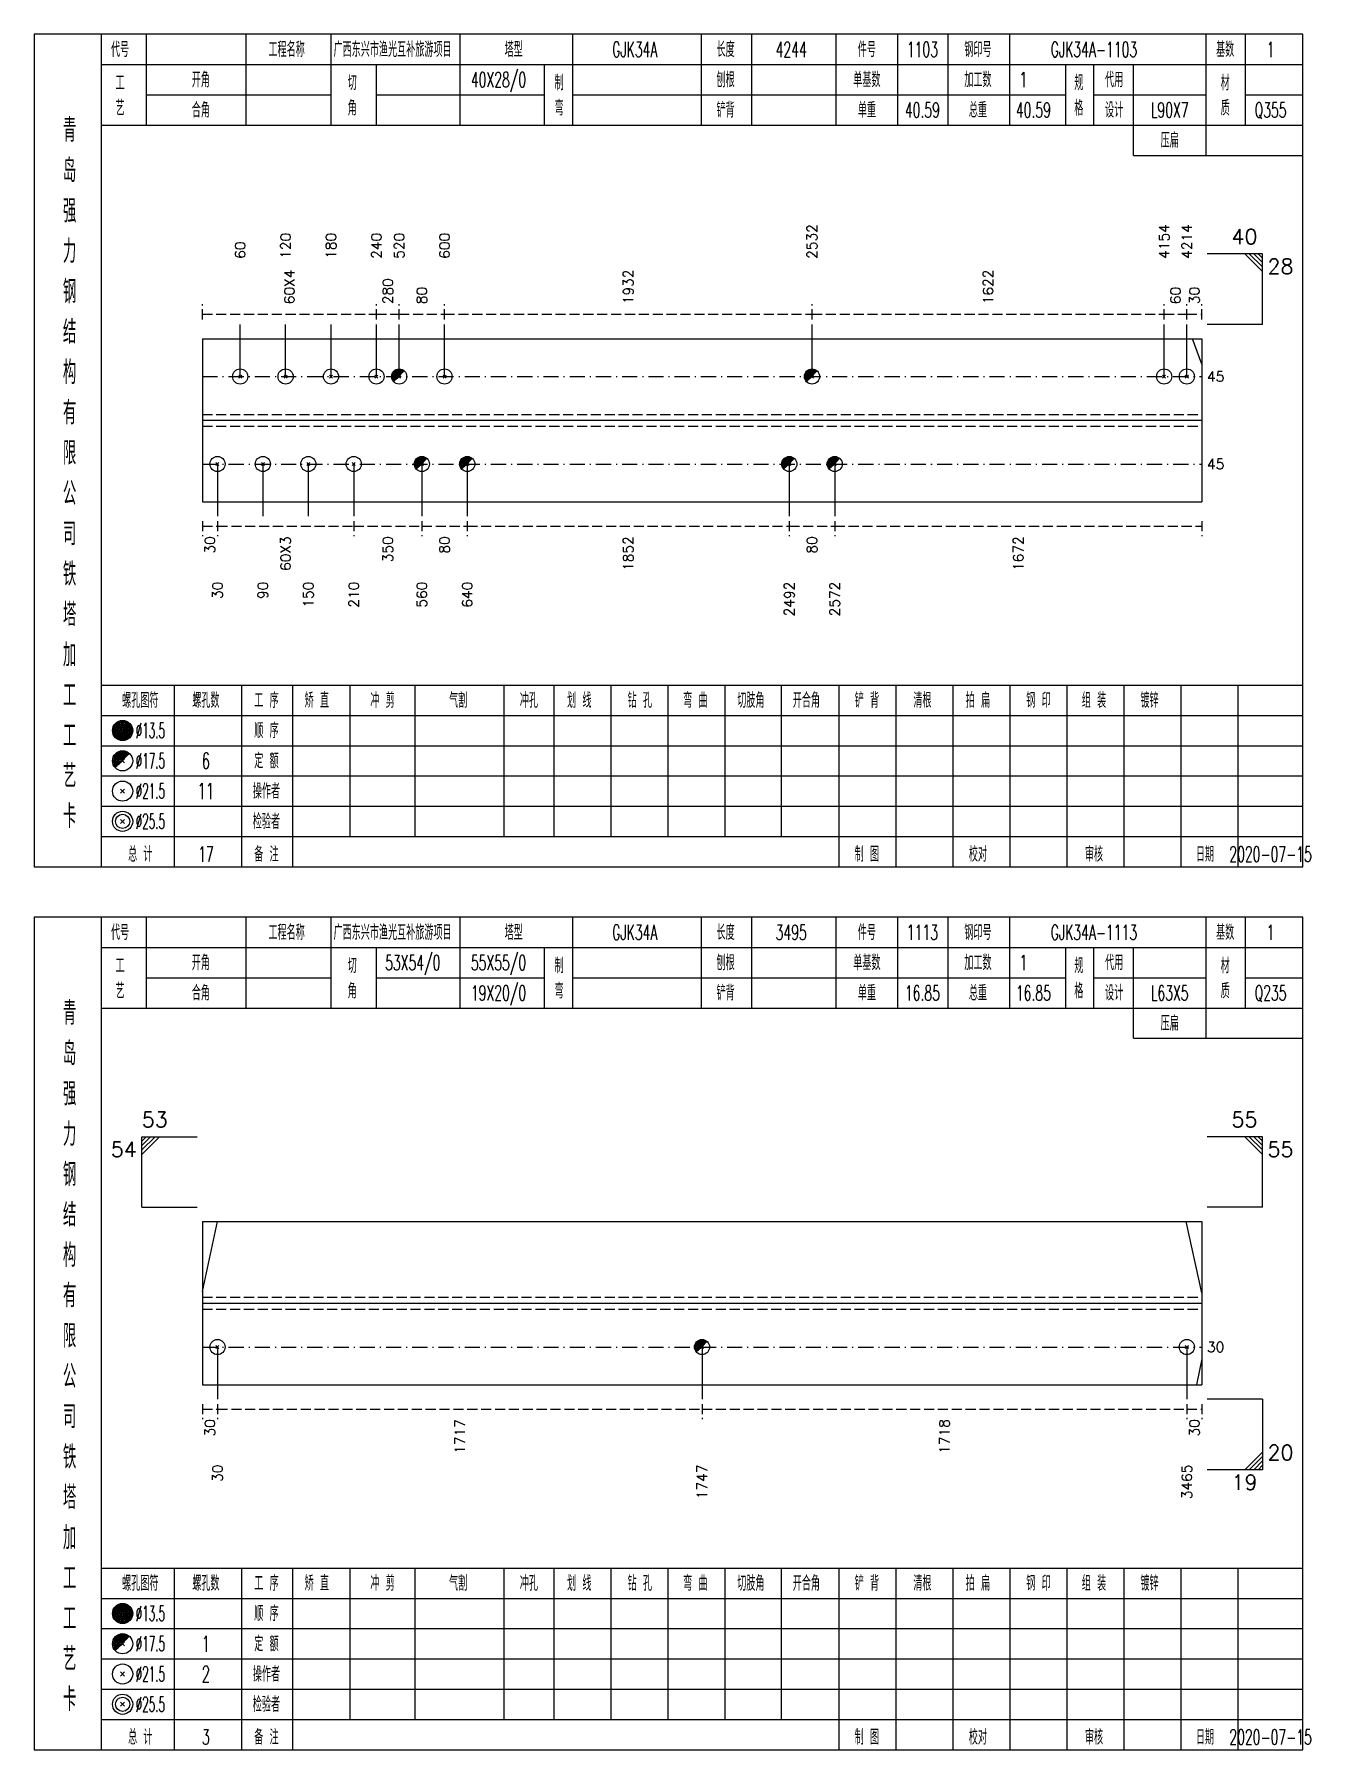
# Model space of a CAD drawing. Extents: x 0 to 2606, y -377 to 6479.
# Drawn here: x 1045.6 to 1298.5, y 1750 to 2090 of the extents above; entities that cross this region are included whole.
import ezdxf
from ezdxf.enums import TextEntityAlignment as Align

# ---------------------------------------------------------------- set-up
doc = ezdxf.new("R2010")
doc.units = 0
doc.header["$MEASUREMENT"] = 0
doc.linetypes.add('一点画线', pattern=[5.2, 3, -1, 0.2, -1])
doc.linetypes.add('虚线', pattern=[2.75, 2, -0.75])
doc.layers.get('0').update_dxf_attribs({"linetype": 'CONTINUOUS', "lineweight": 25})
doc.layers.add('1', color=7, linetype='CONTINUOUS', lineweight=25)
doc.layers.add('4', color=7, linetype='CONTINUOUS', lineweight=25)
doc.styles.get("Standard").update_dxf_attribs({"font": 'simplex.shx', "width": 0.7, "height": 3, "bigfont": 'gbhzfs.shx'})

msp = doc.modelspace()

# ---------------------------------------------------------------- linework, layer by layer
at = {"color": 7, "linetype": 'Continuous', "lineweight": 13}
for p, q in [((1289, 2046.5), (1278, 2046.5)), ((1285.5, 2046.5), (1289, 2043)), ((1286.38, 2046.5), (1289, 2043.88)), ((1287.25, 2046.5), (1289, 2044.75)), ((1288.12, 2046.5), (1289, 2045.62)), ((1289, 2032.5), (1289, 2046.5)), ((1086.4, 2022.17), (1086.4, 2032.5)), ((1095.4, 2022.17), (1095.4, 2032.5)), ((1104.4, 2022.17), (1104.4, 2032.5)), ((1113.4, 2022.17), (1113.4, 2032.5)), ((1117.9, 2022.17), (1117.9, 2032.5)), ((1126.9, 2022.17), (1126.9, 2032.5)), ((1199.72, 2022.17), (1199.72, 2032.5)), ((1269.5, 2022.17), (1269.5, 2032.5)), ((1274, 2022.17), (1274, 2032.5)), ((1289, 2032.5), (1278, 2032.5)), ((1277, 2024.64), (1275.13, 2029.67)), ((1086.1, 2021.87), (1086.7, 2022.47)), ((1086.7, 2021.87), (1086.1, 2022.47)), ((1095.1, 2021.87), (1095.7, 2022.47)), ((1095.7, 2021.87), (1095.1, 2022.47)), ((1104.1, 2021.87), (1104.7, 2022.47)), ((1104.7, 2021.87), (1104.1, 2022.47)), ((1113.1, 2021.87), (1113.7, 2022.47)), ((1113.7, 2021.87), (1113.1, 2022.47)), ((1126.6, 2021.87), (1127.2, 2022.47)), ((1127.2, 2021.87), (1126.6, 2022.47)), ((1269.2, 2021.87), (1269.8, 2022.47)), ((1269.8, 2021.87), (1269.2, 2022.47)), ((1273.7, 2021.87), (1274.3, 2022.47)), ((1274.3, 2021.87), (1273.7, 2022.47)), ((1081.9, 2004.83), (1081.9, 1994.5)), ((1090.9, 2004.83), (1090.9, 1994.5)), ((1099.9, 2004.83), (1099.9, 1994.5)), ((1108.9, 2004.83), (1108.9, 1994.5)), ((1122.4, 2004.83), (1122.4, 1994.5)), ((1131.4, 2004.83), (1131.4, 1994.5)), ((1195.22, 2004.83), (1195.22, 1994.5)), ((1204.22, 2004.83), (1204.22, 1994.5)), ((1066.9, 1871.5), (1077.9, 1871.5)), ((1066.9, 1857.5), (1066.9, 1871.5)), ((1067.78, 1871.5), (1066.9, 1870.62)), ((1068.65, 1871.5), (1066.9, 1869.75)), ((1069.53, 1871.5), (1066.9, 1868.88)), ((1070.4, 1871.5), (1066.9, 1868)), ((1289, 1871.5), (1278, 1871.5)), ((1285.5, 1871.5), (1289, 1868)), ((1286.38, 1871.5), (1289, 1868.88)), ((1287.25, 1871.5), (1289, 1869.75)), ((1288.12, 1871.5), (1289, 1870.62)), ((1289, 1857.5), (1289, 1871.5)), ((1066.9, 1857.5), (1077.9, 1857.5)), ((1289, 1857.5), (1278, 1857.5)), ((1078.9, 1840.81), (1081.9, 1854.69)), ((1277, 1840.56), (1273.88, 1854.69)), ((1081.9, 1829.81), (1081.9, 1819.5)), ((1177.92, 1829.81), (1177.92, 1819.5)), ((1274, 1829.81), (1274, 1819.5)), ((1277, 1827.45), (1275.92, 1822.31)), ((1289, 1819.5), (1278, 1819.5)), ((1289, 1819.5), (1289, 1805.5)), ((1285.5, 1805.5), (1289, 1809)), ((1289, 1805.5), (1278, 1805.5)), ((1286.38, 1805.5), (1289, 1808.12)), ((1287.25, 1805.5), (1289, 1807.25)), ((1288.12, 1805.5), (1289, 1806.38))]:
    msp.add_line(p, q, dxfattribs=at)
at = {"color": 8, "linetype": '虚线', "lineweight": 9}
for p, q in [((1078.9, 2033.5), (1078.9, 2036.5)), ((1078.9, 2034.5), (1113.4, 2034.5)), ((1113.4, 2033.5), (1113.4, 2036.5)), ((1113.4, 2033.5), (1113.4, 2036.5)), ((1113.4, 2034.5), (1117.9, 2034.5)), ((1117.9, 2033.5), (1117.9, 2036.5)), ((1117.9, 2033.5), (1117.9, 2036.5)), ((1117.9, 2034.5), (1126.9, 2034.5)), ((1126.9, 2033.5), (1126.9, 2036.5)), ((1126.9, 2033.5), (1126.9, 2036.5)), ((1126.9, 2034.5), (1199.72, 2034.5)), ((1199.72, 2033.5), (1199.72, 2036.5)), ((1199.72, 2033.5), (1199.72, 2036.5)), ((1199.72, 2034.5), (1269.5, 2034.5)), ((1269.5, 2033.5), (1269.5, 2036.5)), ((1269.5, 2033.5), (1269.5, 2036.5)), ((1269.5, 2034.5), (1274, 2034.5)), ((1274, 2033.5), (1274, 2036.5)), ((1274, 2033.5), (1274, 2036.5)), ((1274, 2034.5), (1277, 2034.5)), ((1277, 2033.5), (1277, 2036.5)), ((1078.9, 1993.5), (1078.9, 1990.5)), ((1078.9, 1992.5), (1081.9, 1992.5)), ((1081.9, 1993.5), (1081.9, 1990.5)), ((1081.9, 1993.5), (1081.9, 1990.5)), ((1081.9, 1992.5), (1108.9, 1992.5)), ((1108.9, 1993.5), (1108.9, 1990.5)), ((1108.9, 1993.5), (1108.9, 1990.5)), ((1108.9, 1992.5), (1122.4, 1992.5)), ((1122.4, 1993.5), (1122.4, 1990.5)), ((1122.4, 1993.5), (1122.4, 1990.5)), ((1122.4, 1992.5), (1131.4, 1992.5)), ((1131.4, 1993.5), (1131.4, 1990.5)), ((1131.4, 1993.5), (1131.4, 1990.5)), ((1131.4, 1992.5), (1195.22, 1992.5)), ((1195.22, 1993.5), (1195.22, 1990.5)), ((1195.22, 1993.5), (1195.22, 1990.5)), ((1195.22, 1992.5), (1204.22, 1992.5)), ((1204.22, 1993.5), (1204.22, 1990.5)), ((1204.22, 1993.5), (1204.22, 1990.5)), ((1204.22, 1992.5), (1277, 1992.5)), ((1277, 1993.5), (1277, 1990.5)), ((1078.9, 1818.5), (1078.9, 1815.5)), ((1078.9, 1817.5), (1081.9, 1817.5)), ((1081.9, 1818.5), (1081.9, 1815.5)), ((1081.9, 1818.5), (1081.9, 1815.5)), ((1081.9, 1817.5), (1177.92, 1817.5)), ((1177.92, 1818.5), (1177.92, 1815.5)), ((1177.92, 1818.5), (1177.92, 1815.5)), ((1177.92, 1817.5), (1274, 1817.5)), ((1274, 1818.5), (1274, 1815.5)), ((1274, 1818.5), (1274, 1815.5)), ((1274, 1817.5), (1277, 1817.5)), ((1277, 1818.5), (1277, 1815.5))]:
    msp.add_line(p, q, dxfattribs=at)
at = {"color": 7, "linetype": 'Continuous', "lineweight": 18}
for p, q in [((1078.9, 2029.67), (1078.9, 1997.33)), ((1078.9, 2029.67), (1277, 2029.67)), ((1277, 2029.67), (1277, 1997.33)), ((1078.9, 2013.5), (1277, 2013.5)), ((1078.9, 1854.69), (1078.9, 1822.31)), ((1078.9, 1854.69), (1277, 1854.69)), ((1277, 1854.69), (1277, 1822.31)), ((1078.9, 1838.5), (1277, 1838.5))]:
    msp.add_line(p, q, dxfattribs=at)
at = {"color": 3, "linetype": '一点画线', "lineweight": 13}
for p, q in [((1078.9, 2022.17), (1277, 2022.17)), ((1078.9, 2004.83), (1277, 2004.83)), ((1078.9, 1829.81), (1277, 1829.81))]:
    msp.add_line(p, q, dxfattribs=at)
at = {"color": 7, "linetype": 'Continuous', "lineweight": 0}
for p, q in [((1117.6, 2021.87), (1118.2, 2022.47)), ((1117.6, 2022.47), (1118.2, 2021.87)), ((1199.42, 2021.87), (1200.02, 2022.47)), ((1199.42, 2022.47), (1200.02, 2021.87))]:
    msp.add_line(p, q, dxfattribs=at)
at = {"color": 1, "linetype": '虚线', "lineweight": 18}
for p, q in [((1078.9, 2014.67), (1277, 2014.67)), ((1078.9, 2012.33), (1277, 2012.33)), ((1078.9, 1839.69), (1277, 1839.69)), ((1078.9, 1837.31), (1277, 1837.31))]:
    msp.add_line(p, q, dxfattribs=at)
at = {"color": 7, "linetype": 'Continuous', "lineweight": 13}
for centre in [(1086.4, 2022.17), (1095.4, 2022.17), (1104.4, 2022.17), (1113.4, 2022.17), (1117.9, 2022.17), (1126.9, 2022.17), (1199.72, 2022.17), (1269.5, 2022.17), (1274, 2022.17)]:
    msp.add_circle(centre, 1.5, dxfattribs=at)
for centre, radius in [((1117.9, 2022.17), 1.35), ((1117.9, 2022.17), 1.2), ((1117.9, 2022.17), 1.05), ((1117.9, 2022.17), 0.9), ((1199.72, 2022.17), 1.35), ((1199.72, 2022.17), 1.2), ((1199.72, 2022.17), 1.05), ((1199.72, 2022.17), 0.9), ((1117.9, 2022.17), 0.75), ((1117.9, 2022.17), 0.6), ((1117.9, 2022.17), 0.45), ((1117.9, 2022.17), 0.3), ((1117.9, 2022.17), 0.15), ((1199.72, 2022.17), 0.75), ((1199.72, 2022.17), 0.6), ((1199.72, 2022.17), 0.45), ((1199.72, 2022.17), 0.3), ((1199.72, 2022.17), 0.15)]:
    msp.add_arc(centre, radius, 45, 225, dxfattribs=at)
at = {"layer": '1', "color": 7, "linetype": 'Continuous', "lineweight": 13}
for p, q in [((1081.6, 2004.53), (1082.2, 2005.13)), ((1082.2, 2004.53), (1081.6, 2005.13)), ((1090.6, 2004.53), (1091.2, 2005.13)), ((1091.2, 2004.53), (1090.6, 2005.13)), ((1099.6, 2004.53), (1100.2, 2005.13)), ((1100.2, 2004.53), (1099.6, 2005.13)), ((1108.6, 2004.53), (1109.2, 2005.13)), ((1109.2, 2004.53), (1108.6, 2005.13)), ((1081.6, 1829.51), (1082.2, 1830.11)), ((1082.2, 1829.51), (1081.6, 1830.11)), ((1273.7, 1829.51), (1274.3, 1830.11)), ((1274.3, 1829.51), (1273.7, 1830.11))]:
    msp.add_line(p, q, dxfattribs=at)
at = {"layer": '1', "color": 7, "linetype": 'Continuous', "lineweight": 0}
for p, q in [((1122.1, 2004.53), (1122.7, 2005.13)), ((1122.1, 2005.13), (1122.7, 2004.53)), ((1131.1, 2004.53), (1131.7, 2005.13)), ((1131.1, 2005.13), (1131.7, 2004.53)), ((1194.92, 2004.53), (1195.52, 2005.13)), ((1194.92, 2005.13), (1195.52, 2004.53)), ((1203.92, 2004.53), (1204.52, 2005.13)), ((1203.92, 2005.13), (1204.52, 2004.53)), ((1177.62, 1829.51), (1178.22, 1830.11)), ((1177.62, 1830.11), (1178.22, 1829.51))]:
    msp.add_line(p, q, dxfattribs=at)
at = {"layer": '1', "color": 7, "linetype": 'Continuous', "lineweight": 18}
for p, q in [((1078.9, 1997.33), (1277, 1997.33)), ((1078.9, 1822.31), (1277, 1822.31))]:
    msp.add_line(p, q, dxfattribs=at)
at = {"layer": '1', "color": 7, "linetype": 'Continuous', "lineweight": 13}
for centre in [(1081.9, 2004.83), (1090.9, 2004.83), (1099.9, 2004.83), (1108.9, 2004.83), (1122.4, 2004.83), (1131.4, 2004.83), (1195.22, 2004.83), (1204.22, 2004.83), (1081.9, 1829.81), (1177.92, 1829.81), (1274, 1829.81)]:
    msp.add_circle(centre, 1.5, dxfattribs=at)
for centre, radius in [((1122.4, 2004.83), 1.35), ((1122.4, 2004.83), 1.2), ((1131.4, 2004.83), 1.35), ((1131.4, 2004.83), 1.2), ((1195.22, 2004.83), 1.35), ((1195.22, 2004.83), 1.2), ((1204.22, 2004.83), 1.35), ((1204.22, 2004.83), 1.2), ((1122.4, 2004.83), 1.05), ((1122.4, 2004.83), 0.9), ((1122.4, 2004.83), 0.75), ((1122.4, 2004.83), 0.6), ((1122.4, 2004.83), 0.45), ((1122.4, 2004.83), 0.3), ((1122.4, 2004.83), 0.15), ((1131.4, 2004.83), 1.05), ((1131.4, 2004.83), 0.9), ((1131.4, 2004.83), 0.75), ((1131.4, 2004.83), 0.6), ((1131.4, 2004.83), 0.45), ((1131.4, 2004.83), 0.3), ((1131.4, 2004.83), 0.15), ((1195.22, 2004.83), 1.05), ((1195.22, 2004.83), 0.9), ((1195.22, 2004.83), 0.75), ((1195.22, 2004.83), 0.6), ((1195.22, 2004.83), 0.45), ((1195.22, 2004.83), 0.3), ((1195.22, 2004.83), 0.15), ((1204.22, 2004.83), 1.05), ((1204.22, 2004.83), 0.9), ((1204.22, 2004.83), 0.75), ((1204.22, 2004.83), 0.6), ((1204.22, 2004.83), 0.45), ((1204.22, 2004.83), 0.3), ((1204.22, 2004.83), 0.15), ((1177.92, 1829.81), 1.35), ((1177.92, 1829.81), 1.2), ((1177.92, 1829.81), 1.05), ((1177.92, 1829.81), 0.9), ((1177.92, 1829.81), 0.75), ((1177.92, 1829.81), 0.6), ((1177.92, 1829.81), 0.45), ((1177.92, 1829.81), 0.3), ((1177.92, 1829.81), 0.15)]:
    msp.add_arc(centre, radius, 45, 225, dxfattribs=at)
at = {"layer": '4', "color": 1, "linetype": 'Continuous', "lineweight": 18}
for p, q in [((1058.9, 1925), (1058.9, 2090)), ((1067.8, 2072), (1067.8, 2090)), ((1087.6, 2072), (1087.6, 2090)), ((1104.4, 2072), (1104.4, 2090)), ((1130, 2072), (1130, 2090)), ((1152.3, 2072), (1152.3, 2090)), ((1177.8, 2072), (1177.8, 2090)), ((1187.8, 2072), (1187.8, 2090)), ((1204.5, 2072), (1204.5, 2090)), ((1216.7, 2072), (1216.7, 2090)), ((1226.7, 2072), (1226.7, 2090)), ((1238.9, 2072), (1238.9, 2090)), ((1277.8, 2066), (1277.8, 2090)), ((1285.6, 2072), (1285.6, 2090)), ((1058.9, 2084), (1297, 2084)), ((1113.4, 2072), (1113.4, 2084)), ((1146.7, 2072), (1146.7, 2084)), ((1250, 2072), (1250, 2084)), ((1255.6, 2072), (1255.6, 2084)), ((1263.4, 2066), (1263.4, 2084)), ((1067.8, 2078), (1104.4, 2078)), ((1113.4, 2078), (1146.7, 2078)), ((1152.3, 2078), (1250, 2078)), ((1255.6, 2078), (1277.8, 2078)), ((1285.6, 2078), (1297, 2078)), ((1058.9, 2072), (1297, 2072)), ((1263.4, 2066), (1297, 2066)), ((1058.9, 1961), (1297, 1961)), ((1073.4, 1925), (1073.4, 1961)), ((1086.7, 1925), (1086.7, 1961)), ((1096.8, 1925), (1096.8, 1961)), ((1108.2, 1931), (1108.2, 1961)), ((1121.1, 1931), (1121.1, 1961)), ((1138.7, 1931), (1138.7, 1961)), ((1148.6, 1931), (1148.6, 1961)), ((1159.9, 1931), (1159.9, 1961)), ((1171.2, 1931), (1171.2, 1961)), ((1182.5, 1931), (1182.5, 1961)), ((1193.7, 1931), (1193.7, 1961)), ((1205.1, 1931), (1205.1, 1961)), ((1216.4, 1931), (1216.4, 1961)), ((1227.7, 1931), (1227.7, 1961)), ((1239, 1931), (1239, 1961)), ((1250.3, 1931), (1250.3, 1961)), ((1261.6, 1931), (1261.6, 1961)), ((1272.9, 1931), (1272.9, 1961)), ((1284.2, 1931), (1284.2, 1961)), ((1058.9, 1955), (1297, 1955)), ((1058.9, 1949), (1297, 1949)), ((1058.9, 1943), (1297, 1943)), ((1058.9, 1937), (1297, 1937)), ((1058.9, 1931), (1297, 1931)), ((1205.1, 1925), (1205.1, 1931)), ((1216.4, 1925), (1216.4, 1931)), ((1227.7, 1925), (1227.7, 1931)), ((1239, 1925), (1239, 1931)), ((1250.3, 1925), (1250.3, 1931)), ((1261.6, 1925), (1261.6, 1931)), ((1272.9, 1925), (1272.9, 1931)), ((1284.2, 1925), (1284.2, 1931)), ((1058.9, 1750), (1058.9, 1915)), ((1067.8, 1897), (1067.8, 1915)), ((1087.6, 1897), (1087.6, 1915)), ((1104.4, 1897), (1104.4, 1915)), ((1130, 1897), (1130, 1915)), ((1152.3, 1897), (1152.3, 1915)), ((1177.8, 1897), (1177.8, 1915)), ((1187.8, 1897), (1187.8, 1915)), ((1204.5, 1897), (1204.5, 1915)), ((1216.7, 1897), (1216.7, 1915)), ((1226.7, 1897), (1226.7, 1915)), ((1238.9, 1897), (1238.9, 1915)), ((1277.8, 1891), (1277.8, 1915)), ((1285.6, 1897), (1285.6, 1915)), ((1058.9, 1909), (1297, 1909)), ((1113.4, 1897), (1113.4, 1909)), ((1146.7, 1897), (1146.7, 1909)), ((1250, 1897), (1250, 1909)), ((1255.6, 1897), (1255.6, 1909)), ((1263.4, 1891), (1263.4, 1909)), ((1067.8, 1903), (1104.4, 1903)), ((1113.4, 1903), (1146.7, 1903)), ((1152.3, 1903), (1250, 1903)), ((1255.6, 1903), (1277.8, 1903)), ((1285.6, 1903), (1297, 1903)), ((1058.9, 1897), (1297, 1897)), ((1263.4, 1891), (1297, 1891)), ((1058.9, 1786), (1297, 1786)), ((1073.4, 1750), (1073.4, 1786)), ((1086.7, 1750), (1086.7, 1786)), ((1096.8, 1750), (1096.8, 1786)), ((1108.2, 1756), (1108.2, 1786)), ((1121.1, 1756), (1121.1, 1786)), ((1138.7, 1756), (1138.7, 1786)), ((1148.6, 1756), (1148.6, 1786)), ((1159.9, 1756), (1159.9, 1786)), ((1171.2, 1756), (1171.2, 1786)), ((1182.5, 1756), (1182.5, 1786)), ((1193.7, 1756), (1193.7, 1786)), ((1205.1, 1756), (1205.1, 1786)), ((1216.4, 1756), (1216.4, 1786)), ((1227.7, 1756), (1227.7, 1786)), ((1239, 1756), (1239, 1786)), ((1250.3, 1756), (1250.3, 1786)), ((1261.6, 1756), (1261.6, 1786)), ((1272.9, 1756), (1272.9, 1786)), ((1284.2, 1756), (1284.2, 1786)), ((1058.9, 1780), (1297, 1780)), ((1058.9, 1774), (1297, 1774)), ((1058.9, 1768), (1297, 1768)), ((1058.9, 1762), (1297, 1762)), ((1058.9, 1756), (1297, 1756)), ((1205.1, 1750), (1205.1, 1756)), ((1216.4, 1750), (1216.4, 1756)), ((1227.7, 1750), (1227.7, 1756)), ((1239, 1750), (1239, 1756)), ((1250.3, 1750), (1250.3, 1756)), ((1261.6, 1750), (1261.6, 1756)), ((1272.9, 1750), (1272.9, 1756)), ((1284.2, 1750), (1284.2, 1756))]:
    msp.add_line(p, q, dxfattribs=at)
at = {"layer": '4', "color": 7, "linetype": 'Continuous', "lineweight": 13}
for p, q in [((1062.9, 1951.8), (1063.3, 1952.2)), ((1063.3, 1951.8), (1062.9, 1952.2)), ((1062.7, 1939.6), (1063.5, 1940.4)), ((1063.5, 1939.6), (1062.7, 1940.4)), ((1062.7, 1933.6), (1063.5, 1934.4)), ((1063.5, 1933.6), (1062.7, 1934.4)), ((1062.9, 1776.8), (1063.3, 1777.2)), ((1063.3, 1776.8), (1062.9, 1777.2)), ((1062.7, 1764.6), (1063.5, 1765.4)), ((1063.5, 1764.6), (1062.7, 1765.4)), ((1062.7, 1758.6), (1063.5, 1759.4)), ((1063.5, 1758.6), (1062.7, 1759.4))]:
    msp.add_line(p, q, dxfattribs=at)
at = {"layer": '4', "color": 7, "linetype": 'Continuous', "lineweight": 0}
for p, q in [((1062.7, 1945.6), (1063.5, 1946.4)), ((1062.7, 1946.4), (1063.5, 1945.6)), ((1062.7, 1770.6), (1063.5, 1771.4)), ((1062.7, 1771.4), (1063.5, 1770.6))]:
    msp.add_line(p, q, dxfattribs=at)
at = {"layer": '4', "color": 1, "linetype": 'Continuous', "lineweight": 18}
for points in [[(1045.6, 2090), (1045.6, 1925), (1297, 1925), (1297, 2090)], [(1045.6, 1915), (1045.6, 1750), (1297, 1750), (1297, 1915)]]:
    msp.add_lwpolyline(points, close=True, dxfattribs=at)
at = {"layer": '4', "color": 7, "linetype": 'Continuous', "lineweight": 13}
for centre, radius in [((1063.1, 1952), 2), ((1063.1, 1952), 1.8), ((1063.1, 1952), 1.6), ((1063.1, 1952), 1.4), ((1063.1, 1952), 1.2), ((1063.1, 1952), 1), ((1063.1, 1952), 0.8), ((1063.1, 1952), 0.6), ((1063.1, 1952), 0.4), ((1063.1, 1952), 0.2), ((1063.1, 1946), 2), ((1063.1, 1940), 2), ((1063.1, 1934), 2), ((1063.1, 1934), 1.4), ((1063.1, 1777), 2), ((1063.1, 1777), 1.8), ((1063.1, 1777), 1.6), ((1063.1, 1777), 1.4), ((1063.1, 1777), 1.2), ((1063.1, 1777), 1), ((1063.1, 1777), 0.8), ((1063.1, 1777), 0.6), ((1063.1, 1777), 0.4), ((1063.1, 1777), 0.2), ((1063.1, 1771), 2), ((1063.1, 1765), 2), ((1063.1, 1759), 2), ((1063.1, 1759), 1.4)]:
    msp.add_circle(centre, radius, dxfattribs=at)
for centre, radius in [((1063.1, 1946), 1.8), ((1063.1, 1946), 1.6), ((1063.1, 1946), 1.4), ((1063.1, 1946), 1.2), ((1063.1, 1946), 1), ((1063.1, 1946), 0.8), ((1063.1, 1946), 0.6), ((1063.1, 1946), 0.4), ((1063.1, 1946), 0.2), ((1063.1, 1771), 1.8), ((1063.1, 1771), 1.6), ((1063.1, 1771), 1.4), ((1063.1, 1771), 1.2), ((1063.1, 1771), 1), ((1063.1, 1771), 0.8), ((1063.1, 1771), 0.6), ((1063.1, 1771), 0.4), ((1063.1, 1771), 0.2)]:
    msp.add_arc(centre, radius, 45, 225, dxfattribs=at)

# ---------------------------------------------------------------- texts
at = {"color": 7, "linetype": 'Continuous', "lineweight": 13}
for s, p in [('120', (1095.4, 2045.5)), ('180', (1104.4, 2045.5)), ('240', (1113.4, 2045.5)), ('520', (1117.9, 2045.5)), ('600', (1126.9, 2045.5)), ('2532', (1199.72, 2045.5)), ('4154', (1269.5, 2045.5)), ('4214', (1274, 2045.5)), ('60', (1086.4, 2045.5))]:
    msp.add_text(s, height=2, rotation=90, dxfattribs=at).set_placement(p, align=Align.MIDDLE_LEFT)
for s, p in [('40', (1288, 2047.5)), ('55', (1288, 1872.5))]:
    msp.add_text(s, height=3, dxfattribs=at).set_placement(p, align=Align.BOTTOM_RIGHT)
for s, p in [('28', (1290, 2045.5)), ('55', (1290, 1870.5))]:
    msp.add_text(s, height=3, dxfattribs=at).set_placement(p, align=Align.TOP_LEFT)
at = {"color": 8, "linetype": 'Continuous', "lineweight": 9}
for s, p in [('60X4', (1096.15, 2036.5)), ('280', (1115.65, 2036.5)), ('1932', (1163.31, 2036.5)), ('1622', (1234.61, 2036.5)), ('80', (1122.4, 2036.5)), ('60', (1271.75, 2036.5)), ('30', (1275.5, 2036.5))]:
    msp.add_text(s, height=2, rotation=90, dxfattribs=at).set_placement(p, align=Align.MIDDLE_LEFT)
at = {"color": 7, "linetype": 'Continuous', "lineweight": 13}
for s, p in [('45', (1278, 2022.17)), ('45', (1278, 2004.83)), ('30', (1278, 1829.81))]:
    msp.add_text(s, height=2, dxfattribs=at).set_placement(p, align=Align.MIDDLE_LEFT)
at = {"color": 8, "linetype": 'Continuous', "lineweight": 9}
for s, p in [('30', (1080.4, 1990.5)), ('60X3', (1095.4, 1990.5)), ('350', (1115.65, 1990.5)), ('80', (1126.9, 1990.5)), ('1852', (1163.31, 1990.5)), ('80', (1199.72, 1990.5)), ('1672', (1240.61, 1990.5)), ('30', (1080.4, 1815.5)), ('1717', (1129.91, 1815.5)), ('1718', (1225.96, 1815.5)), ('30', (1275.5, 1815.5))]:
    msp.add_text(s, height=2, rotation=90, dxfattribs=at).set_placement(p, align=Align.MIDDLE_RIGHT)
at = {"color": 7, "linetype": 'Continuous', "lineweight": 13}
for s, p in [('53', (1066.9, 1872.5)), ('20', (1290, 1806.5))]:
    msp.add_text(s, height=3, dxfattribs=at).set_placement(p, align=Align.BOTTOM_LEFT)
for s, p in [('54', (1065.9, 1870.5)), ('19', (1288, 1804.5))]:
    msp.add_text(s, height=3, dxfattribs=at).set_placement(p, align=Align.TOP_RIGHT)
at = {"layer": '1', "color": 7, "linetype": 'Continuous', "lineweight": 13}
for s, p in [('30', (1081.9, 1981.5)), ('90', (1090.9, 1981.5)), ('150', (1099.9, 1981.5)), ('210', (1108.9, 1981.5)), ('560', (1122.4, 1981.5)), ('640', (1131.4, 1981.5)), ('2492', (1195.22, 1981.5)), ('2572', (1204.22, 1981.5)), ('30', (1081.9, 1806.5)), ('1747', (1177.92, 1806.5)), ('3465', (1274, 1806.5))]:
    msp.add_text(s, height=2, rotation=90, dxfattribs=at).set_placement(p, align=Align.MIDDLE_RIGHT)
at = {"layer": '4', "color": 1, "linetype": 'Continuous', "lineweight": 13}
for s, height, width, p in [('代号', 3, 0.6, (1062.6, 2087)), ('工程名称', 3, 0.6, (1095.6, 2087)), ('广西东兴市渔光互补旅游项目', 3, 0.6, (1116.6, 2087)), ('塔型', 3, 0.6, (1140.6, 2087)), ('GJK34A', 3, 0.6, (1164.6, 2087)), ('长度', 3, 0.6, (1182.6, 2087)), ('4244', 3, 0.6, (1195.6, 2087)), ('件号', 3, 0.6, (1210.6, 2087)), ('1103', 3, 0.6, (1221.6, 2087)), ('钢印号', 3, 0.6, (1232.6, 2087)), ('GJK34A-1103', 3, 0.6, (1255.6, 2087)), ('基数', 3, 0.6, (1281.6, 2087)), ('1', 3, 0.6, (1290.6, 2087)), ('工', 3, 0.6, (1062.6, 2080.4)), ('开角', 3, 0.6, (1078.6, 2081)), ('切', 3, 0.6, (1108.6, 2080.4)), ('40X28/0', 3, 0.6, (1137.6, 2081)), ('制', 3, 0.6, (1149.6, 2080.4)), ('刨根', 3, 0.6, (1182.6, 2081)), ('单基数', 3, 0.6, (1210.6, 2081)), ('加工数', 3, 0.6, (1232.6, 2081)), ('1', 3, 0.6, (1241.6, 2081)), ('规', 3, 0.6, (1252.6, 2080.4)), ('代用', 3, 0.6, (1259.6, 2081)), ('材', 3, 0.6, (1281.6, 2080.4)), ('艺', 3, 0.6, (1062.6, 2075.4)), ('合角', 3, 0.6, (1078.6, 2075)), ('角', 3, 0.6, (1108.6, 2075.4)), ('弯', 3, 0.6, (1149.6, 2075.4)), ('铲背', 3, 0.6, (1182.6, 2075)), ('单重', 3, 0.6, (1210.6, 2075)), ('40.59', 3, 0.6, (1221.6, 2075)), ('总重', 3, 0.6, (1232.6, 2075)), ('40.59', 3, 0.6, (1243.6, 2075)), ('格', 3, 0.6, (1252.6, 2075.4)), ('设计', 3, 0.6, (1259.6, 2075)), ('L90X7', 3, 0.6, (1270.6, 2075)), ('质', 3, 0.6, (1281.6, 2075.4)), ('Q355', 3, 0.6, (1290.6, 2075)), ('青', 4.6, 0.8, (1052.6, 2071)), ('压扁', 3, 0.6, (1270.6, 2069)), ('岛', 4.6, 0.8, (1052.6, 2063)), ('强', 4.6, 0.8, (1052.6, 2055)), ('力', 4.6, 0.8, (1052.6, 2047)), ('钢', 4.6, 0.8, (1052.6, 2039)), ('结', 4.6, 0.8, (1052.6, 2031)), ('构', 4.6, 0.8, (1052.6, 2023)), ('有', 4.6, 0.8, (1052.6, 2015)), ('限', 4.6, 0.8, (1052.6, 2007)), ('公', 4.6, 0.8, (1052.6, 1999)), ('司', 4.6, 0.8, (1052.6, 1991)), ('铁', 4.6, 0.8, (1052.6, 1983)), ('塔', 4.6, 0.8, (1052.6, 1975)), ('加', 4.6, 0.8, (1052.6, 1967)), ('工', 4.6, 0.8, (1052.6, 1959)), ('螺孔图符', 3, 0.6, (1066.6, 1958)), ('螺孔数', 3, 0.6, (1079.6, 1958)), ('工 序', 3, 0.6, (1091.6, 1958)), ('矫 直', 3, 0.6, (1101.6, 1958)), ('冲 剪', 3, 0.6, (1114.6, 1958)), ('气割', 3, 0.6, (1129.6, 1958)), ('冲孔', 3, 0.6, (1143.6, 1958)), ('划 线', 3, 0.6, (1153.6, 1958)), ('钻 孔', 3, 0.6, (1165.6, 1958)), ('弯 曲', 3, 0.6, (1176.6, 1958)), ('切肢角', 3, 0.6, (1187.6, 1958)), ('开合角', 3, 0.6, (1198.6, 1958)), ('铲 背', 3, 0.6, (1210.6, 1958)), ('清根', 3, 0.6, (1221.6, 1958)), ('拍 扁', 3, 0.6, (1232.6, 1958)), ('钢 印', 3, 0.6, (1244.6, 1958)), ('组 装', 3, 0.6, (1255.6, 1958)), ('镀锌', 3, 0.6, (1266.6, 1958)), ('工', 4.6, 0.8, (1052.6, 1951)), ('%%C13.5', 3, 0.5, (1068.6, 1952)), ('顺 序', 3, 0.6, (1091.6, 1952)), ('艺', 4.6, 0.8, (1052.6, 1943)), ('%%C17.5', 3, 0.5, (1068.6, 1946)), ('6', 3.2, 0.6, (1079.6, 1946)), ('定 额', 3, 0.6, (1091.6, 1946)), ('%%C21.5', 3, 0.5, (1068.6, 1940)), ('11', 3.2, 0.6, (1079.6, 1940)), ('操作者', 3, 0.6, (1091.6, 1940)), ('卡', 4.6, 0.8, (1052.6, 1935)), ('%%C25.5', 3, 0.5, (1068.6, 1934)), ('检验者', 3, 0.6, (1091.6, 1934)), ('总 计', 3, 0.6, (1066.6, 1927.5)), ('17', 3, 0.6, (1079.6, 1927.5)), ('备 注', 3, 0.6, (1091.6, 1927.5)), ('制 图', 3, 0.6, (1210.6, 1927.5)), ('校对', 3, 0.6, (1232.6, 1927.5)), ('审核', 3, 0.6, (1255.6, 1927.5)), ('日期', 3, 0.6, (1277.6, 1927.5)), ('2020-07-15', 3, 0.6, (1290.6, 1927.5)), ('代号', 3, 0.6, (1062.6, 1912)), ('工程名称', 3, 0.6, (1095.6, 1912)), ('广西东兴市渔光互补旅游项目', 3, 0.6, (1116.6, 1912)), ('塔型', 3, 0.6, (1140.6, 1912)), ('GJK34A', 3, 0.6, (1164.6, 1912)), ('长度', 3, 0.6, (1182.6, 1912)), ('3495', 3, 0.6, (1195.6, 1912)), ('件号', 3, 0.6, (1210.6, 1912)), ('1113', 3, 0.6, (1221.6, 1912)), ('钢印号', 3, 0.6, (1232.6, 1912)), ('GJK34A-1113', 3, 0.6, (1255.6, 1912)), ('基数', 3, 0.6, (1281.6, 1912)), ('1', 3, 0.6, (1290.6, 1912)), ('开角', 3, 0.6, (1078.6, 1906)), ('53X54/0', 3, 0.6, (1120.6, 1906)), ('55X55/0', 3, 0.6, (1137.6, 1906)), ('刨根', 3, 0.6, (1182.6, 1906)), ('单基数', 3, 0.6, (1210.6, 1906)), ('加工数', 3, 0.6, (1232.6, 1906)), ('1', 3, 0.6, (1241.6, 1906)), ('代用', 3, 0.6, (1259.6, 1906)), ('工', 3, 0.6, (1062.6, 1905.4)), ('切', 3, 0.6, (1108.6, 1905.4)), ('制', 3, 0.6, (1149.6, 1905.4)), ('规', 3, 0.6, (1252.6, 1905.4)), ('材', 3, 0.6, (1281.6, 1905.4)), ('艺', 3, 0.6, (1062.6, 1900.4)), ('合角', 3, 0.6, (1078.6, 1900)), ('角', 3, 0.6, (1108.6, 1900.4)), ('19X20/0', 3, 0.6, (1137.6, 1900)), ('弯', 3, 0.6, (1149.6, 1900.4)), ('铲背', 3, 0.6, (1182.6, 1900)), ('单重', 3, 0.6, (1210.6, 1900)), ('16.85', 3, 0.6, (1221.6, 1900)), ('总重', 3, 0.6, (1232.6, 1900)), ('16.85', 3, 0.6, (1243.6, 1900)), ('格', 3, 0.6, (1252.6, 1900.4)), ('设计', 3, 0.6, (1259.6, 1900)), ('L63X5', 3, 0.6, (1270.6, 1900)), ('质', 3, 0.6, (1281.6, 1900.4)), ('Q235', 3, 0.6, (1290.6, 1900)), ('青', 4.6, 0.8, (1052.6, 1896)), ('压扁', 3, 0.6, (1270.6, 1894)), ('岛', 4.6, 0.8, (1052.6, 1888)), ('强', 4.6, 0.8, (1052.6, 1880)), ('力', 4.6, 0.8, (1052.6, 1872)), ('钢', 4.6, 0.8, (1052.6, 1864)), ('结', 4.6, 0.8, (1052.6, 1856)), ('构', 4.6, 0.8, (1052.6, 1848)), ('有', 4.6, 0.8, (1052.6, 1840)), ('限', 4.6, 0.8, (1052.6, 1832)), ('公', 4.6, 0.8, (1052.6, 1824)), ('司', 4.6, 0.8, (1052.6, 1816)), ('铁', 4.6, 0.8, (1052.6, 1808)), ('塔', 4.6, 0.8, (1052.6, 1800)), ('加', 4.6, 0.8, (1052.6, 1792)), ('工', 4.6, 0.8, (1052.6, 1784)), ('螺孔图符', 3, 0.6, (1066.6, 1783)), ('螺孔数', 3, 0.6, (1079.6, 1783)), ('工 序', 3, 0.6, (1091.6, 1783)), ('矫 直', 3, 0.6, (1101.6, 1783)), ('冲 剪', 3, 0.6, (1114.6, 1783)), ('气割', 3, 0.6, (1129.6, 1783)), ('冲孔', 3, 0.6, (1143.6, 1783)), ('划 线', 3, 0.6, (1153.6, 1783)), ('钻 孔', 3, 0.6, (1165.6, 1783)), ('弯 曲', 3, 0.6, (1176.6, 1783)), ('切肢角', 3, 0.6, (1187.6, 1783)), ('开合角', 3, 0.6, (1198.6, 1783)), ('铲 背', 3, 0.6, (1210.6, 1783)), ('清根', 3, 0.6, (1221.6, 1783)), ('拍 扁', 3, 0.6, (1232.6, 1783)), ('钢 印', 3, 0.6, (1244.6, 1783)), ('组 装', 3, 0.6, (1255.6, 1783)), ('镀锌', 3, 0.6, (1266.6, 1783)), ('%%C13.5', 3, 0.5, (1068.6, 1777)), ('顺 序', 3, 0.6, (1091.6, 1777)), ('工', 4.6, 0.8, (1052.6, 1776)), ('%%C17.5', 3, 0.5, (1068.6, 1771)), ('1', 3.2, 0.6, (1079.6, 1771)), ('定 额', 3, 0.6, (1091.6, 1771)), ('艺', 4.6, 0.8, (1052.6, 1768)), ('%%C21.5', 3, 0.5, (1068.6, 1765)), ('2', 3.2, 0.6, (1079.6, 1765)), ('操作者', 3, 0.6, (1091.6, 1765)), ('卡', 4.6, 0.8, (1052.6, 1760)), ('%%C25.5', 3, 0.5, (1068.6, 1759)), ('检验者', 3, 0.6, (1091.6, 1759)), ('总 计', 3, 0.6, (1066.6, 1752.5)), ('3', 3, 0.6, (1079.6, 1752.5)), ('备 注', 3, 0.6, (1091.6, 1752.5)), ('制 图', 3, 0.6, (1210.6, 1752.5)), ('校对', 3, 0.6, (1232.6, 1752.5)), ('审核', 3, 0.6, (1255.6, 1752.5)), ('日期', 3, 0.6, (1277.6, 1752.5)), ('2020-07-15', 3, 0.6, (1290.6, 1752.5))]:
    msp.add_text(s, height=height, dxfattribs=dict(at, width=width)).set_placement(p, align=Align.MIDDLE_CENTER)

doc.saveas('drawing.dxf')
